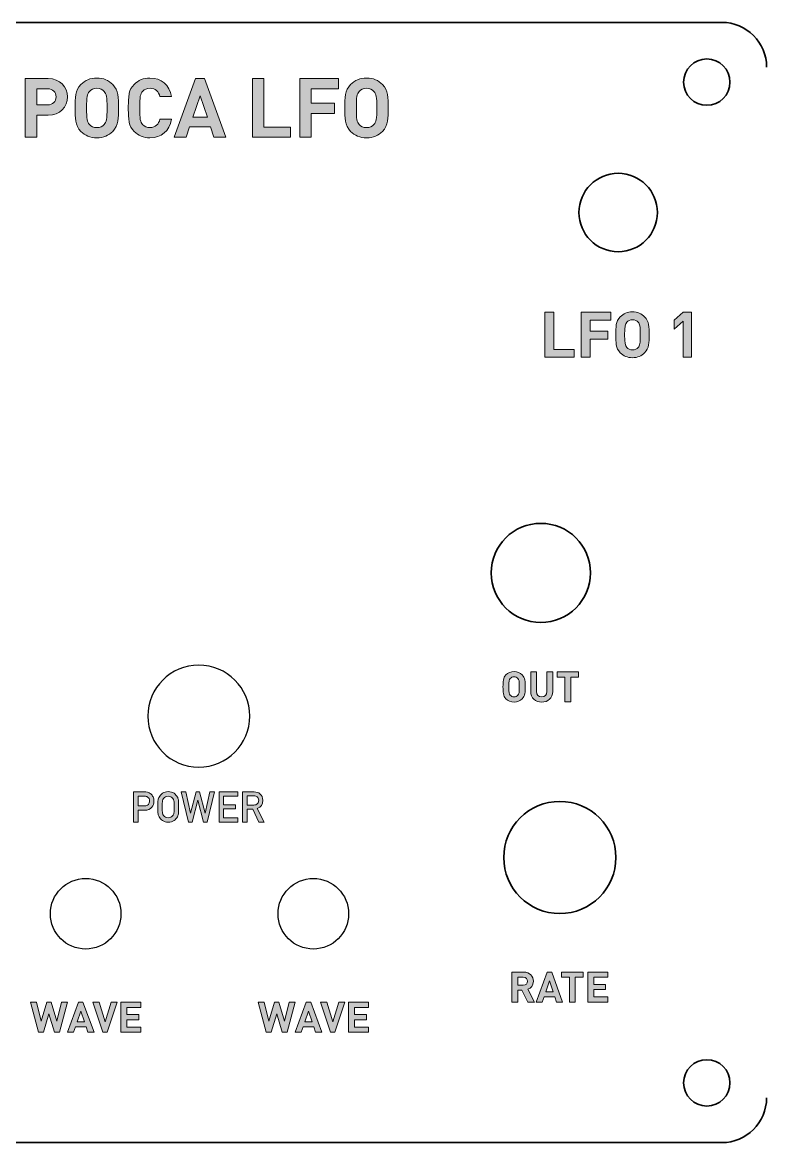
# Model space of a CAD drawing. Header units: millimetres. Extents: x 70 to 221, y 108 to 183.
# Drawn here: x 95.7 to 145.5, y 108 to 183 of the extents above; entities that cross this region are included whole.
import ezdxf

# ---------------------------------------------------------------- set-up
doc = ezdxf.new("R2010")
doc.units = ezdxf.units.MM
doc.header["$MEASUREMENT"] = 0
doc.layers.add('Borders', color=7, linetype='Continuous', lineweight=0)

# ---------------------------------------------------------------- blocks, each defined once
blk = doc.blocks.new('Block_1')
at = {"layer": 'Borders', "true_color": 0xed2024, "transparency": 33554687}
h = blk.add_hatch(color=240, dxfattribs=at)
h.dxf.hatch_style = 2
edge = h.paths.add_edge_path()
edge.add_spline(control_points=[(101.135, 178.379), (101.024, 178.506), (100.852, 178.589), (100.642, 178.589), (100.432, 178.589), (100.255, 178.506), (100.144, 178.379), (99.996, 178.213), (99.957, 178.031), (99.957, 177.274), (99.957, 176.518), (99.996, 176.335), (100.144, 176.17), (100.255, 176.043), (100.432, 175.959), (100.642, 175.959), (100.852, 175.959), (101.024, 176.043), (101.135, 176.17), (101.283, 176.335), (101.328, 176.518), (101.328, 177.274), (101.328, 178.031), (101.283, 178.213), (101.135, 178.379)], knot_values=[0, 0, 0, 0, 1, 1, 1, 2, 2, 2, 3, 3, 3, 4, 4, 4, 5, 5, 5, 6, 6, 6, 7, 7, 7, 8, 8, 8, 8], degree=3, periodic=0)
edge.add_line((101.135, 178.379), (101.135, 178.379))
edge = h.paths.add_edge_path()
edge.add_spline(control_points=[(101.702, 175.706), (101.427, 175.429), (101.09, 175.274), (100.642, 175.274), (100.195, 175.274), (99.852, 175.429), (99.576, 175.706), (99.179, 176.104), (99.19, 176.595), (99.19, 177.274), (99.19, 177.954), (99.179, 178.445), (99.576, 178.843), (99.852, 179.119), (100.195, 179.274), (100.642, 179.274), (101.09, 179.274), (101.427, 179.119), (101.702, 178.843), (102.1, 178.445), (102.095, 177.954), (102.095, 177.274), (102.095, 176.595), (102.1, 176.104), (101.702, 175.706)], knot_values=[0, 0, 0, 0, 1, 1, 1, 2, 2, 2, 3, 3, 3, 4, 4, 4, 5, 5, 5, 6, 6, 6, 7, 7, 7, 8, 8, 8, 8], degree=3, periodic=0)
edge.add_line((101.702, 175.706), (101.702, 175.706))
h = blk.add_hatch(color=240, dxfattribs=at)
h.dxf.hatch_style = 2
edge = h.paths.add_edge_path()
edge.add_spline(control_points=[(104.195, 175.274), (103.774, 175.274), (103.42, 175.418), (103.133, 175.706), (102.962, 175.877), (102.857, 176.076), (102.813, 176.297), (102.769, 176.518), (102.746, 176.844), (102.746, 177.274), (102.746, 177.706), (102.769, 178.031), (102.813, 178.252), (102.857, 178.479), (102.962, 178.672), (103.133, 178.843), (103.42, 179.13), (103.774, 179.274), (104.195, 179.274), (104.951, 179.274), (105.508, 178.832), (105.641, 178.031), (105.641, 178.031), (104.862, 178.031), (104.862, 178.031), (104.78, 178.368), (104.569, 178.589), (104.2, 178.589), (103.99, 178.589), (103.824, 178.523), (103.708, 178.384), (103.547, 178.213), (103.515, 178.036), (103.515, 177.274), (103.515, 176.512), (103.547, 176.336), (103.708, 176.165), (103.824, 176.025), (103.99, 175.959), (104.2, 175.959), (104.569, 175.959), (104.78, 176.18), (104.862, 176.518), (104.862, 176.518), (105.641, 176.518), (105.641, 176.518), (105.508, 175.717), (104.946, 175.274), (104.195, 175.274)], knot_values=[0, 0, 0, 0, 1, 1, 1, 2, 2, 2, 3, 3, 3, 4, 4, 4, 5, 5, 5, 6, 6, 6, 7, 7, 7, 8, 8, 8, 9, 9, 9, 10, 10, 10, 11, 11, 11, 12, 12, 12, 13, 13, 13, 14, 14, 14, 15, 15, 15, 16, 16, 16, 16], degree=3, periodic=0)
edge.add_line((104.195, 175.274), (104.195, 175.274))
h = blk.add_hatch(color=240, dxfattribs=at)
h.dxf.hatch_style = 2
edge = h.paths.add_edge_path()
edge.add_spline(control_points=[(119.186, 178.379), (119.075, 178.506), (118.904, 178.589), (118.695, 178.589), (118.484, 178.589), (118.308, 178.506), (118.197, 178.379), (118.048, 178.213), (118.01, 178.031), (118.01, 177.274), (118.01, 176.518), (118.048, 176.335), (118.197, 176.17), (118.308, 176.043), (118.484, 175.959), (118.695, 175.959), (118.904, 175.959), (119.075, 176.043), (119.186, 176.17), (119.335, 176.335), (119.38, 176.518), (119.38, 177.274), (119.38, 178.031), (119.335, 178.213), (119.186, 178.379)], knot_values=[0, 0, 0, 0, 1, 1, 1, 2, 2, 2, 3, 3, 3, 4, 4, 4, 5, 5, 5, 6, 6, 6, 7, 7, 7, 8, 8, 8, 8], degree=3, periodic=0)
edge.add_line((119.186, 178.379), (119.186, 178.379))
edge = h.paths.add_edge_path()
edge.add_spline(control_points=[(119.755, 175.706), (119.478, 175.429), (119.141, 175.274), (118.695, 175.274), (118.247, 175.274), (117.904, 175.429), (117.628, 175.706), (117.23, 176.104), (117.241, 176.595), (117.241, 177.274), (117.241, 177.954), (117.23, 178.445), (117.628, 178.843), (117.904, 179.119), (118.247, 179.274), (118.695, 179.274), (119.141, 179.274), (119.478, 179.119), (119.755, 178.843), (120.153, 178.445), (120.147, 177.954), (120.147, 177.274), (120.147, 176.595), (120.153, 176.104), (119.755, 175.706)], knot_values=[0, 0, 0, 0, 1, 1, 1, 2, 2, 2, 3, 3, 3, 4, 4, 4, 5, 5, 5, 6, 6, 6, 7, 7, 7, 8, 8, 8, 8], degree=3, periodic=0)
edge.add_line((119.755, 175.706), (119.755, 175.706))
h = blk.add_hatch(color=240, dxfattribs=at)
h.dxf.hatch_style = 2
edge = h.paths.add_edge_path()
edge.add_spline(control_points=[(97.339, 178.555), (97.339, 178.555), (96.621, 178.555), (96.621, 178.555), (96.621, 178.555), (96.621, 177.479), (96.621, 177.479), (96.621, 177.479), (97.339, 177.479), (97.339, 177.479), (97.687, 177.479), (97.909, 177.693), (97.909, 178.015), (97.909, 178.334), (97.687, 178.555), (97.339, 178.555)], knot_values=[0, 0, 0, 0, 1, 1, 1, 2, 2, 2, 3, 3, 3, 4, 4, 4, 5, 5, 5, 5], degree=3, periodic=0)
edge.add_line((97.339, 178.555), (97.339, 178.555))
edge = h.paths.add_edge_path()
edge.add_spline(control_points=[(97.377, 176.789), (97.377, 176.789), (96.621, 176.789), (96.621, 176.789), (96.621, 176.789), (96.621, 175.308), (96.621, 175.308), (96.621, 175.308), (95.853, 175.308), (95.853, 175.308), (95.853, 175.308), (95.853, 179.24), (95.853, 179.24), (95.853, 179.24), (97.377, 179.24), (97.377, 179.24), (98.189, 179.24), (98.676, 178.682), (98.676, 178.015), (98.676, 177.346), (98.189, 176.789), (97.377, 176.789)], knot_values=[0, 0, 0, 0, 1, 1, 1, 2, 2, 2, 3, 3, 3, 4, 4, 4, 5, 5, 5, 6, 6, 6, 7, 7, 7, 7], degree=3, periodic=0)
edge.add_line((97.377, 176.789), (97.377, 176.789))
h = blk.add_hatch(color=240, dxfattribs=at)
h.dxf.hatch_style = 2
edge = h.paths.add_edge_path()
edge.add_spline(control_points=[(107.564, 178.081), (107.564, 178.081), (107.067, 176.65), (107.067, 176.65), (107.067, 176.65), (108.043, 176.65), (108.043, 176.65), (108.043, 176.65), (107.564, 178.081), (107.564, 178.081)], knot_values=[0, 0, 0, 0, 1, 1, 1, 2, 2, 2, 3, 3, 3, 3], degree=3, periodic=0)
edge = h.paths.add_edge_path()
edge.add_spline(control_points=[(108.48, 175.308), (108.48, 175.308), (108.248, 176.004), (108.248, 176.004), (108.248, 176.004), (106.851, 176.004), (106.851, 176.004), (106.851, 176.004), (106.614, 175.308), (106.614, 175.308), (106.614, 175.308), (105.813, 175.308), (105.813, 175.308), (105.813, 175.308), (107.244, 179.241), (107.244, 179.241), (107.244, 179.241), (107.845, 179.241), (107.845, 179.241), (107.845, 179.241), (109.281, 175.308), (109.281, 175.308), (109.281, 175.308), (108.48, 175.308), (108.48, 175.308)], knot_values=[0, 0, 0, 0, 1, 1, 1, 2, 2, 2, 3, 3, 3, 4, 4, 4, 5, 5, 5, 6, 6, 6, 7, 7, 7, 8, 8, 8, 8], degree=3, periodic=0)
h = blk.add_hatch(color=240, dxfattribs=at)
h.dxf.hatch_style = 2
h.paths.add_polyline_path([(111.05, 175.308), (111.05, 179.241), (111.817, 179.241), (111.817, 175.993), (113.601, 175.993), (113.601, 175.308)])
h = blk.add_hatch(color=240, dxfattribs=at)
h.dxf.hatch_style = 2
h.paths.add_polyline_path([(114.993, 178.555), (114.993, 177.59), (116.545, 177.59), (116.545, 176.905), (114.993, 176.905), (114.993, 175.308), (114.226, 175.308), (114.226, 179.24), (116.816, 179.24), (116.816, 178.555)])
h = blk.add_hatch(color=240, dxfattribs=at)
h.dxf.hatch_style = 2
h.paths.add_polyline_path([(130.631, 160.577), (130.631, 163.591), (131.22, 163.591), (131.22, 161.102), (132.587, 161.102), (132.587, 160.577)])
h = blk.add_hatch(color=240, dxfattribs=at)
h.dxf.hatch_style = 2
h.paths.add_polyline_path([(133.654, 163.066), (133.654, 162.326), (134.843, 162.326), (134.843, 161.801), (133.654, 161.801), (133.654, 160.577), (133.065, 160.577), (133.065, 163.591), (135.051, 163.591), (135.051, 163.066)])
h = blk.add_hatch(color=240, dxfattribs=at)
h.dxf.hatch_style = 2
edge = h.paths.add_edge_path()
edge.add_spline(control_points=[(136.867, 162.931), (136.782, 163.028), (136.651, 163.092), (136.49, 163.092), (136.329, 163.092), (136.194, 163.028), (136.109, 162.931), (135.994, 162.804), (135.965, 162.664), (135.965, 162.085), (135.965, 161.504), (135.994, 161.365), (136.109, 161.238), (136.194, 161.14), (136.329, 161.076), (136.49, 161.076), (136.651, 161.076), (136.782, 161.14), (136.867, 161.238), (136.981, 161.365), (137.015, 161.504), (137.015, 162.085), (137.015, 162.664), (136.981, 162.804), (136.867, 162.931)], knot_values=[0, 0, 0, 0, 1, 1, 1, 2, 2, 2, 3, 3, 3, 4, 4, 4, 5, 5, 5, 6, 6, 6, 7, 7, 7, 8, 8, 8, 8], degree=3, periodic=0)
edge.add_line((136.867, 162.931), (136.867, 162.931))
edge = h.paths.add_edge_path()
edge.add_spline(control_points=[(137.303, 160.882), (137.091, 160.671), (136.833, 160.552), (136.49, 160.552), (136.147, 160.552), (135.885, 160.671), (135.673, 160.882), (135.368, 161.187), (135.376, 161.564), (135.376, 162.085), (135.376, 162.605), (135.368, 162.982), (135.673, 163.287), (135.885, 163.498), (136.147, 163.617), (136.49, 163.617), (136.833, 163.617), (137.091, 163.498), (137.303, 163.287), (137.608, 162.982), (137.603, 162.605), (137.603, 162.085), (137.603, 161.564), (137.608, 161.187), (137.303, 160.882)], knot_values=[0, 0, 0, 0, 1, 1, 1, 2, 2, 2, 3, 3, 3, 4, 4, 4, 5, 5, 5, 6, 6, 6, 7, 7, 7, 8, 8, 8, 8], degree=3, periodic=0)
edge.add_line((137.303, 160.882), (137.303, 160.882))
h = blk.add_hatch(color=240, dxfattribs=at)
h.dxf.hatch_style = 2
h.paths.add_polyline_path([(139.885, 160.577), (139.885, 162.999), (139.271, 162.466), (139.271, 163.058), (139.885, 163.591), (140.435, 163.591), (140.435, 160.577)])
h = blk.add_hatch(color=240, dxfattribs=at)
h.dxf.hatch_style = 2
edge = h.paths.add_edge_path()
edge.add_spline(control_points=[(128.819, 139.078), (128.762, 139.144), (128.675, 139.186), (128.567, 139.186), (128.46, 139.186), (128.37, 139.144), (128.313, 139.078), (128.237, 138.994), (128.217, 138.9), (128.217, 138.514), (128.217, 138.127), (128.237, 138.034), (128.313, 137.95), (128.37, 137.885), (128.46, 137.842), (128.567, 137.842), (128.675, 137.842), (128.762, 137.885), (128.819, 137.95), (128.894, 138.034), (128.917, 138.127), (128.917, 138.514), (128.917, 138.9), (128.894, 138.994), (128.819, 139.078)], knot_values=[0, 0, 0, 0, 1, 1, 1, 2, 2, 2, 3, 3, 3, 4, 4, 4, 5, 5, 5, 6, 6, 6, 7, 7, 7, 8, 8, 8, 8], degree=3, periodic=0)
edge.add_line((128.819, 139.078), (128.819, 139.078))
edge = h.paths.add_edge_path()
edge.add_spline(control_points=[(129.109, 137.712), (128.968, 137.572), (128.796, 137.493), (128.567, 137.493), (128.338, 137.493), (128.164, 137.572), (128.023, 137.712), (127.82, 137.916), (127.825, 138.167), (127.825, 138.514), (127.825, 138.861), (127.82, 139.113), (128.023, 139.316), (128.164, 139.456), (128.338, 139.536), (128.567, 139.536), (128.796, 139.536), (128.968, 139.456), (129.109, 139.316), (129.312, 139.113), (129.31, 138.861), (129.31, 138.514), (129.31, 138.167), (129.312, 137.916), (129.109, 137.712)], knot_values=[0, 0, 0, 0, 1, 1, 1, 2, 2, 2, 3, 3, 3, 4, 4, 4, 5, 5, 5, 6, 6, 6, 7, 7, 7, 8, 8, 8, 8], degree=3, periodic=0)
edge.add_line((129.109, 137.712), (129.109, 137.712))
h = blk.add_hatch(color=240, dxfattribs=at)
h.dxf.hatch_style = 2
edge = h.paths.add_edge_path()
edge.add_spline(control_points=[(130.419, 137.493), (130.007, 137.493), (129.679, 137.772), (129.679, 138.198), (129.679, 138.198), (129.679, 139.518), (129.679, 139.518), (129.679, 139.518), (130.071, 139.518), (130.071, 139.518), (130.071, 139.518), (130.071, 138.212), (130.071, 138.212), (130.071, 137.98), (130.207, 137.842), (130.419, 137.842), (130.63, 137.842), (130.769, 137.98), (130.769, 138.212), (130.769, 138.212), (130.769, 139.518), (130.769, 139.518), (130.769, 139.518), (131.158, 139.518), (131.158, 139.518), (131.158, 139.518), (131.158, 138.198), (131.158, 138.198), (131.158, 137.772), (130.831, 137.493), (130.419, 137.493)], knot_values=[0, 0, 0, 0, 1, 1, 1, 2, 2, 2, 3, 3, 3, 4, 4, 4, 5, 5, 5, 6, 6, 6, 7, 7, 7, 8, 8, 8, 9, 9, 9, 10, 10, 10, 10], degree=3, periodic=0)
edge.add_line((130.419, 137.493), (130.419, 137.493))
h = blk.add_hatch(color=240, dxfattribs=at)
h.dxf.hatch_style = 2
h.paths.add_polyline_path([(132.363, 139.169), (132.363, 137.509), (131.971, 137.509), (131.971, 139.169), (131.446, 139.169), (131.446, 139.518), (132.888, 139.518), (132.888, 139.169)])
h = blk.add_hatch(color=240, dxfattribs=at)
h.dxf.hatch_style = 2
edge = h.paths.add_edge_path()
edge.add_spline(control_points=[(103.402, 130.538), (103.402, 130.538), (103.841, 130.538), (103.841, 130.538), (103.951, 130.54), (104.034, 130.575), (104.09, 130.644), (104.142, 130.711), (104.169, 130.785), (104.169, 130.866), (104.169, 130.934), (104.158, 130.991), (104.137, 131.037), (104.114, 131.079), (104.083, 131.112), (104.042, 131.136), (103.982, 131.176), (103.911, 131.195), (103.83, 131.193), (103.83, 131.193), (103.402, 131.193), (103.402, 131.193), (103.402, 131.193), (103.402, 130.538), (103.402, 130.538)], knot_values=[0, 0, 0, 0, 1, 1, 1, 2, 2, 2, 3, 3, 3, 4, 4, 4, 5, 5, 5, 6, 6, 6, 7, 7, 7, 8, 8, 8, 8], degree=3, periodic=0)
edge = h.paths.add_edge_path()
edge.add_spline(control_points=[(103.106, 131.481), (103.106, 131.481), (103.814, 131.481), (103.814, 131.481), (103.891, 131.481), (103.965, 131.473), (104.037, 131.459), (104.109, 131.44), (104.181, 131.4), (104.254, 131.34), (104.316, 131.294), (104.366, 131.23), (104.404, 131.146), (104.445, 131.065), (104.465, 130.969), (104.465, 130.858), (104.465, 130.709), (104.414, 130.573), (104.312, 130.45), (104.207, 130.321), (104.054, 130.254), (103.853, 130.25), (103.853, 130.25), (103.402, 130.25), (103.402, 130.25), (103.402, 130.25), (103.402, 129.463), (103.402, 129.463), (103.402, 129.463), (103.106, 129.463), (103.106, 129.463), (103.106, 129.463), (103.106, 131.481), (103.106, 131.481)], knot_values=[0, 0, 0, 0, 1, 1, 1, 2, 2, 2, 3, 3, 3, 4, 4, 4, 5, 5, 5, 6, 6, 6, 7, 7, 7, 8, 8, 8, 9, 9, 9, 10, 10, 10, 11, 11, 11, 11], degree=3, periodic=0)
h = blk.add_hatch(color=240, dxfattribs=at)
h.dxf.hatch_style = 2
edge = h.paths.add_edge_path()
edge.add_spline(control_points=[(105.016, 130.472), (105.016, 130.273), (105.023, 130.139), (105.037, 130.068), (105.05, 129.998), (105.075, 129.941), (105.113, 129.898), (105.145, 129.856), (105.186, 129.822), (105.237, 129.796), (105.287, 129.766), (105.347, 129.75), (105.417, 129.75), (105.488, 129.75), (105.549, 129.766), (105.601, 129.796), (105.65, 129.822), (105.69, 129.856), (105.719, 129.898), (105.758, 129.941), (105.784, 129.998), (105.798, 130.068), (105.812, 130.139), (105.818, 130.273), (105.818, 130.472), (105.818, 130.671), (105.812, 130.806), (105.798, 130.878), (105.784, 130.947), (105.758, 131.003), (105.719, 131.046), (105.69, 131.088), (105.65, 131.123), (105.601, 131.15), (105.549, 131.177), (105.488, 131.191), (105.417, 131.193), (105.347, 131.191), (105.287, 131.177), (105.237, 131.15), (105.186, 131.123), (105.145, 131.088), (105.113, 131.046), (105.075, 131.003), (105.05, 130.947), (105.037, 130.878), (105.023, 130.806), (105.016, 130.671), (105.016, 130.472)], knot_values=[0, 0, 0, 0, 1, 1, 1, 2, 2, 2, 3, 3, 3, 4, 4, 4, 5, 5, 5, 6, 6, 6, 7, 7, 7, 8, 8, 8, 9, 9, 9, 10, 10, 10, 11, 11, 11, 12, 12, 12, 13, 13, 13, 14, 14, 14, 15, 15, 15, 16, 16, 16, 16], degree=3, periodic=0)
edge.add_line((105.016, 130.472), (105.016, 130.472))
edge = h.paths.add_edge_path()
edge.add_spline(control_points=[(104.72, 130.472), (104.72, 130.707), (104.726, 130.864), (104.74, 130.944), (104.754, 131.023), (104.776, 131.087), (104.805, 131.136), (104.853, 131.229), (104.929, 131.312), (105.033, 131.385), (105.136, 131.458), (105.264, 131.495), (105.418, 131.498), (105.573, 131.495), (105.703, 131.458), (105.806, 131.384), (105.909, 131.311), (105.983, 131.228), (106.029, 131.135), (106.062, 131.086), (106.085, 131.022), (106.097, 130.943), (106.109, 130.863), (106.115, 130.706), (106.115, 130.472), (106.115, 130.241), (106.109, 130.085), (106.097, 130.004), (106.085, 129.923), (106.062, 129.858), (106.029, 129.809), (105.983, 129.716), (105.909, 129.633), (105.806, 129.563), (105.703, 129.489), (105.573, 129.45), (105.418, 129.446), (105.264, 129.45), (105.136, 129.489), (105.033, 129.563), (104.929, 129.633), (104.853, 129.716), (104.805, 129.809), (104.791, 129.839), (104.778, 129.868), (104.766, 129.896), (104.756, 129.924), (104.747, 129.961), (104.74, 130.004), (104.726, 130.085), (104.72, 130.241), (104.72, 130.472)], knot_values=[0, 0, 0, 0, 1, 1, 1, 2, 2, 2, 3, 3, 3, 4, 4, 4, 5, 5, 5, 6, 6, 6, 7, 7, 7, 8, 8, 8, 9, 9, 9, 10, 10, 10, 11, 11, 11, 12, 12, 12, 13, 13, 13, 14, 14, 14, 15, 15, 15, 16, 16, 16, 17, 17, 17, 17], degree=3, periodic=0)
edge.add_line((104.72, 130.472), (104.72, 130.472))
h = blk.add_hatch(color=240, dxfattribs=at)
h.dxf.hatch_style = 2
h.paths.add_polyline_path([(106.288, 131.481), (106.6, 131.481), (106.907, 130.046), (106.912, 130.046), (107.292, 131.481), (107.506, 131.481), (107.884, 130.046), (107.89, 130.046), (108.198, 131.481), (108.51, 131.481), (108.022, 129.463), (107.774, 129.463), (107.402, 130.918), (107.396, 130.918), (107.022, 129.463), (106.776, 129.463)])
h = blk.add_hatch(color=240, dxfattribs=at)
h.dxf.hatch_style = 2
h.paths.add_polyline_path([(108.822, 131.481), (110.071, 131.481), (110.071, 131.193), (109.118, 131.193), (109.118, 130.616), (109.931, 130.616), (109.931, 130.344), (109.118, 130.344), (109.118, 129.751), (110.071, 129.751), (110.071, 129.463), (108.822, 129.463)])
h = blk.add_hatch(color=240, dxfattribs=at)
h.dxf.hatch_style = 2
edge = h.paths.add_edge_path()
edge.add_spline(control_points=[(110.694, 130.596), (110.694, 130.596), (111.143, 130.596), (111.143, 130.596), (111.254, 130.598), (111.338, 130.631), (111.393, 130.696), (111.448, 130.756), (111.475, 130.83), (111.475, 130.918), (111.473, 131.024), (111.441, 131.1), (111.377, 131.147), (111.327, 131.189), (111.254, 131.21), (111.159, 131.21), (111.159, 131.21), (110.694, 131.21), (110.694, 131.21), (110.694, 131.21), (110.694, 130.596), (110.694, 130.596)], knot_values=[0, 0, 0, 0, 1, 1, 1, 2, 2, 2, 3, 3, 3, 4, 4, 4, 5, 5, 5, 6, 6, 6, 7, 7, 7, 7], degree=3, periodic=0)
edge = h.paths.add_edge_path()
edge.add_spline(control_points=[(110.398, 131.481), (110.398, 131.481), (111.162, 131.481), (111.162, 131.481), (111.325, 131.481), (111.458, 131.437), (111.561, 131.348), (111.685, 131.247), (111.749, 131.104), (111.754, 130.917), (111.751, 130.644), (111.625, 130.457), (111.377, 130.358), (111.377, 130.358), (111.83, 129.463), (111.83, 129.463), (111.83, 129.463), (111.478, 129.463), (111.478, 129.463), (111.478, 129.463), (111.073, 130.325), (111.073, 130.325), (111.073, 130.325), (110.694, 130.325), (110.694, 130.325), (110.694, 130.325), (110.694, 129.463), (110.694, 129.463), (110.694, 129.463), (110.398, 129.463), (110.398, 129.463), (110.398, 129.463), (110.398, 131.481), (110.398, 131.481)], knot_values=[0, 0, 0, 0, 1, 1, 1, 2, 2, 2, 3, 3, 3, 4, 4, 4, 5, 5, 5, 6, 6, 6, 7, 7, 7, 8, 8, 8, 9, 9, 9, 10, 10, 10, 11, 11, 11, 11], degree=3, periodic=0)
h = blk.add_hatch(color=240, dxfattribs=at)
h.dxf.hatch_style = 2
edge = h.paths.add_edge_path()
edge.add_spline(control_points=[(129.487, 117.407), (129.487, 117.407), (129.095, 118.208), (129.095, 118.208), (129.095, 118.208), (128.813, 118.208), (128.813, 118.208), (128.813, 118.208), (128.813, 117.407), (128.813, 117.407), (128.813, 117.407), (128.421, 117.407), (128.421, 117.407), (128.421, 117.407), (128.421, 119.416), (128.421, 119.416), (128.421, 119.416), (129.208, 119.416), (129.208, 119.416), (129.617, 119.416), (129.86, 119.137), (129.86, 118.801), (129.86, 118.519), (129.688, 118.344), (129.493, 118.273), (129.493, 118.273), (129.941, 117.407), (129.941, 117.407), (129.941, 117.407), (129.487, 117.407), (129.487, 117.407)], knot_values=[0, 0, 0, 0, 1, 1, 1, 2, 2, 2, 3, 3, 3, 4, 4, 4, 5, 5, 5, 6, 6, 6, 7, 7, 7, 8, 8, 8, 9, 9, 9, 10, 10, 10, 10], degree=3, periodic=0)
edge = h.paths.add_edge_path()
edge.add_spline(control_points=[(129.183, 119.066), (129.183, 119.066), (128.813, 119.066), (128.813, 119.066), (128.813, 119.066), (128.813, 118.536), (128.813, 118.536), (128.813, 118.536), (129.183, 118.536), (129.183, 118.536), (129.354, 118.536), (129.468, 118.646), (129.468, 118.801), (129.468, 118.956), (129.354, 119.066), (129.183, 119.066)], knot_values=[0, 0, 0, 0, 1, 1, 1, 2, 2, 2, 3, 3, 3, 4, 4, 4, 5, 5, 5, 5], degree=3, periodic=0)
edge.add_line((129.183, 119.066), (129.183, 119.066))
h = blk.add_hatch(color=240, dxfattribs=at)
h.dxf.hatch_style = 2
edge = h.paths.add_edge_path()
edge.add_spline(control_points=[(130.941, 118.824), (130.941, 118.824), (130.687, 118.093), (130.687, 118.093), (130.687, 118.093), (131.186, 118.093), (131.186, 118.093), (131.186, 118.093), (130.941, 118.824), (130.941, 118.824)], knot_values=[0, 0, 0, 0, 1, 1, 1, 2, 2, 2, 3, 3, 3, 3], degree=3, periodic=0)
edge = h.paths.add_edge_path()
edge.add_spline(control_points=[(131.409, 117.407), (131.409, 117.407), (131.291, 117.763), (131.291, 117.763), (131.291, 117.763), (130.576, 117.763), (130.576, 117.763), (130.576, 117.763), (130.455, 117.407), (130.455, 117.407), (130.455, 117.407), (130.046, 117.407), (130.046, 117.407), (130.046, 117.407), (130.777, 119.416), (130.777, 119.416), (130.777, 119.416), (131.085, 119.416), (131.085, 119.416), (131.085, 119.416), (131.818, 117.407), (131.818, 117.407), (131.818, 117.407), (131.409, 117.407), (131.409, 117.407)], knot_values=[0, 0, 0, 0, 1, 1, 1, 2, 2, 2, 3, 3, 3, 4, 4, 4, 5, 5, 5, 6, 6, 6, 7, 7, 7, 8, 8, 8, 8], degree=3, periodic=0)
h = blk.add_hatch(color=240, dxfattribs=at)
h.dxf.hatch_style = 2
h.paths.add_polyline_path([(132.664, 119.066), (132.664, 117.407), (132.273, 117.407), (132.273, 119.066), (131.748, 119.066), (131.748, 119.416), (133.189, 119.416), (133.189, 119.066)])
h = blk.add_hatch(color=240, dxfattribs=at)
h.dxf.hatch_style = 2
h.paths.add_polyline_path([(133.509, 117.407), (133.509, 119.416), (134.832, 119.416), (134.832, 119.066), (133.901, 119.066), (133.901, 118.595), (134.694, 118.595), (134.694, 118.245), (133.901, 118.245), (133.901, 117.757), (134.832, 117.757), (134.832, 117.407)])
h = blk.add_hatch(color=240, dxfattribs=at)
h.dxf.hatch_style = 2
h.paths.add_polyline_path([(98.14, 115.384), (97.811, 115.384), (97.439, 116.611), (97.067, 115.384), (96.737, 115.384), (96.197, 117.407), (96.609, 117.407), (96.922, 116.132), (97.291, 117.407), (97.586, 117.407), (97.956, 116.132), (98.271, 117.407), (98.683, 117.407)])
h = blk.add_hatch(color=240, dxfattribs=at)
h.dxf.hatch_style = 2
edge = h.paths.add_edge_path()
edge.add_spline(control_points=[(99.569, 116.81), (99.569, 116.81), (99.314, 116.075), (99.314, 116.075), (99.314, 116.075), (99.817, 116.075), (99.817, 116.075), (99.817, 116.075), (99.569, 116.81), (99.569, 116.81)], knot_values=[0, 0, 0, 0, 1, 1, 1, 2, 2, 2, 3, 3, 3, 3], degree=3, periodic=0)
edge = h.paths.add_edge_path()
edge.add_spline(control_points=[(100.041, 115.384), (100.041, 115.384), (99.922, 115.742), (99.922, 115.742), (99.922, 115.742), (99.203, 115.742), (99.203, 115.742), (99.203, 115.742), (99.081, 115.384), (99.081, 115.384), (99.081, 115.384), (98.669, 115.384), (98.669, 115.384), (98.669, 115.384), (99.405, 117.407), (99.405, 117.407), (99.405, 117.407), (99.714, 117.407), (99.714, 117.407), (99.714, 117.407), (100.453, 115.384), (100.453, 115.384), (100.453, 115.384), (100.041, 115.384), (100.041, 115.384)], knot_values=[0, 0, 0, 0, 1, 1, 1, 2, 2, 2, 3, 3, 3, 4, 4, 4, 5, 5, 5, 6, 6, 6, 7, 7, 7, 8, 8, 8, 8], degree=3, periodic=0)
h = blk.add_hatch(color=240, dxfattribs=at)
h.dxf.hatch_style = 2
h.paths.add_polyline_path([(101.34, 115.384), (101.044, 115.384), (100.376, 117.407), (100.786, 117.407), (101.192, 116.089), (101.598, 117.407), (102.01, 117.407)])
h = blk.add_hatch(color=240, dxfattribs=at)
h.dxf.hatch_style = 2
h.paths.add_polyline_path([(102.254, 115.384), (102.254, 117.407), (103.586, 117.407), (103.586, 117.055), (102.649, 117.055), (102.649, 116.581), (103.447, 116.581), (103.447, 116.228), (102.649, 116.228), (102.649, 115.736), (103.586, 115.736), (103.586, 115.384)])
h = blk.add_hatch(color=240, dxfattribs=at)
h.dxf.hatch_style = 2
h.paths.add_polyline_path([(113.381, 115.384), (113.051, 115.384), (112.679, 116.611), (112.307, 115.384), (111.977, 115.384), (111.438, 117.407), (111.85, 117.407), (112.162, 116.132), (112.531, 117.407), (112.827, 117.407), (113.196, 116.132), (113.511, 117.407), (113.923, 117.407)])
h = blk.add_hatch(color=240, dxfattribs=at)
h.dxf.hatch_style = 2
edge = h.paths.add_edge_path()
edge.add_spline(control_points=[(114.81, 116.81), (114.81, 116.81), (114.554, 116.075), (114.554, 116.075), (114.554, 116.075), (115.057, 116.075), (115.057, 116.075), (115.057, 116.075), (114.81, 116.81), (114.81, 116.81)], knot_values=[0, 0, 0, 0, 1, 1, 1, 2, 2, 2, 3, 3, 3, 3], degree=3, periodic=0)
edge = h.paths.add_edge_path()
edge.add_spline(control_points=[(115.281, 115.384), (115.281, 115.384), (115.162, 115.742), (115.162, 115.742), (115.162, 115.742), (114.443, 115.742), (114.443, 115.742), (114.443, 115.742), (114.321, 115.384), (114.321, 115.384), (114.321, 115.384), (113.909, 115.384), (113.909, 115.384), (113.909, 115.384), (114.645, 117.407), (114.645, 117.407), (114.645, 117.407), (114.955, 117.407), (114.955, 117.407), (114.955, 117.407), (115.693, 115.384), (115.693, 115.384), (115.693, 115.384), (115.281, 115.384), (115.281, 115.384)], knot_values=[0, 0, 0, 0, 1, 1, 1, 2, 2, 2, 3, 3, 3, 4, 4, 4, 5, 5, 5, 6, 6, 6, 7, 7, 7, 8, 8, 8, 8], degree=3, periodic=0)
h = blk.add_hatch(color=240, dxfattribs=at)
h.dxf.hatch_style = 2
h.paths.add_polyline_path([(116.579, 115.384), (116.284, 115.384), (115.616, 117.407), (116.025, 117.407), (116.432, 116.089), (116.838, 117.407), (117.249, 117.407)])
h = blk.add_hatch(color=240, dxfattribs=at)
h.dxf.hatch_style = 2
h.paths.add_polyline_path([(117.494, 115.384), (117.494, 117.407), (118.826, 117.407), (118.826, 117.055), (117.889, 117.055), (117.889, 116.581), (118.687, 116.581), (118.687, 116.228), (117.889, 116.228), (117.889, 115.736), (118.826, 115.736), (118.826, 115.384)])
at = {"layer": 'Borders'}
for points in [[(111.05, 175.308), (111.05, 179.241), (111.817, 179.241), (111.817, 175.993), (113.601, 175.993), (113.601, 175.308)], [(114.993, 178.555), (114.993, 177.59), (116.545, 177.59), (116.545, 176.905), (114.993, 176.905), (114.993, 175.308), (114.226, 175.308), (114.226, 179.24), (116.816, 179.24), (116.816, 178.555)], [(130.631, 160.577), (130.631, 163.591), (131.22, 163.591), (131.22, 161.102), (132.587, 161.102), (132.587, 160.577)], [(133.654, 163.066), (133.654, 162.326), (134.843, 162.326), (134.843, 161.801), (133.654, 161.801), (133.654, 160.577), (133.065, 160.577), (133.065, 163.591), (135.051, 163.591), (135.051, 163.066)], [(139.885, 160.577), (139.885, 162.999), (139.271, 162.466), (139.271, 163.058), (139.885, 163.591), (140.435, 163.591), (140.435, 160.577)], [(132.363, 139.169), (132.363, 137.509), (131.971, 137.509), (131.971, 139.169), (131.446, 139.169), (131.446, 139.518), (132.888, 139.518), (132.888, 139.169)], [(106.288, 131.481), (106.6, 131.481), (106.907, 130.046), (106.912, 130.046), (107.292, 131.481), (107.506, 131.481), (107.884, 130.046), (107.89, 130.046), (108.198, 131.481), (108.51, 131.481), (108.022, 129.463), (107.774, 129.463), (107.402, 130.918), (107.396, 130.918), (107.022, 129.463), (106.776, 129.463)], [(108.822, 131.481), (110.071, 131.481), (110.071, 131.193), (109.118, 131.193), (109.118, 130.616), (109.931, 130.616), (109.931, 130.344), (109.118, 130.344), (109.118, 129.751), (110.071, 129.751), (110.071, 129.463), (108.822, 129.463)], [(132.664, 119.066), (132.664, 117.407), (132.273, 117.407), (132.273, 119.066), (131.748, 119.066), (131.748, 119.416), (133.189, 119.416), (133.189, 119.066)], [(133.509, 117.407), (133.509, 119.416), (134.832, 119.416), (134.832, 119.066), (133.901, 119.066), (133.901, 118.595), (134.694, 118.595), (134.694, 118.245), (133.901, 118.245), (133.901, 117.757), (134.832, 117.757), (134.832, 117.407)], [(98.14, 115.384), (97.811, 115.384), (97.439, 116.611), (97.067, 115.384), (96.737, 115.384), (96.197, 117.407), (96.609, 117.407), (96.922, 116.132), (97.291, 117.407), (97.586, 117.407), (97.956, 116.132), (98.271, 117.407), (98.683, 117.407)], [(101.34, 115.384), (101.044, 115.384), (100.376, 117.407), (100.786, 117.407), (101.192, 116.089), (101.598, 117.407), (102.01, 117.407)], [(102.254, 115.384), (102.254, 117.407), (103.586, 117.407), (103.586, 117.055), (102.649, 117.055), (102.649, 116.581), (103.447, 116.581), (103.447, 116.228), (102.649, 116.228), (102.649, 115.736), (103.586, 115.736), (103.586, 115.384)], [(113.381, 115.384), (113.051, 115.384), (112.679, 116.611), (112.307, 115.384), (111.977, 115.384), (111.438, 117.407), (111.85, 117.407), (112.162, 116.132), (112.531, 117.407), (112.827, 117.407), (113.196, 116.132), (113.511, 117.407), (113.923, 117.407)], [(116.579, 115.384), (116.284, 115.384), (115.616, 117.407), (116.025, 117.407), (116.432, 116.089), (116.838, 117.407), (117.249, 117.407)], [(117.494, 115.384), (117.494, 117.407), (118.826, 117.407), (118.826, 117.055), (117.889, 117.055), (117.889, 116.581), (118.687, 116.581), (118.687, 116.228), (117.889, 116.228), (117.889, 115.736), (118.826, 115.736), (118.826, 115.384)]]:
    blk.add_lwpolyline(points, close=True, dxfattribs=at)
at = {"layer": 'Borders', "color": 250, "lineweight": 35, "true_color": 0x231f20}
for points, knots in [([(145.466, 111.005), (145.466, 111.005), (145.466, 110.992), (145.466, 110.992), (145.462, 109.339), (144.121, 108), (142.467, 108), (142.467, 108), (73.466, 108), (73.466, 108), (71.81, 108), (70.466, 109.343), (70.466, 111.001), (70.466, 111.001), (70.467, 180), (70.467, 180), (70.468, 181.656), (71.811, 183), (73.467, 183), (73.467, 183), (142.467, 183), (142.467, 183), (144.124, 183), (145.467, 181.656), (145.467, 180)], [0, 0, 0, 0, 1, 1, 1, 2, 2, 2, 3, 3, 3, 4, 4, 4, 5, 5, 5, 6, 6, 6, 7, 7, 7, 8, 8, 8, 8]), ([(143.016, 179), (143.016, 178.144), (142.322, 177.45), (141.466, 177.45), (140.61, 177.45), (139.916, 178.144), (139.916, 179), (139.916, 179.856), (140.61, 180.55), (141.466, 180.55), (142.322, 180.55), (143.016, 179.856), (143.016, 179)], [0, 0, 0, 0, 1, 1, 1, 2, 2, 2, 3, 3, 3, 4, 4, 4, 4]), ([(138.158, 170.27), (138.158, 168.82), (136.983, 167.645), (135.533, 167.645), (134.084, 167.645), (132.908, 168.82), (132.908, 170.27), (132.908, 171.72), (134.084, 172.895), (135.533, 172.895), (136.983, 172.895), (138.158, 171.72), (138.158, 170.27)], [0, 0, 0, 0, 1, 1, 1, 2, 2, 2, 3, 3, 3, 4, 4, 4, 4]), ([(133.677, 146.14), (133.677, 147.974), (132.19, 149.461), (130.356, 149.461), (128.523, 149.461), (127.036, 147.974), (127.036, 146.14), (127.036, 144.306), (128.523, 142.82), (130.356, 142.82), (132.19, 142.82), (133.677, 144.306), (133.677, 146.14)], [0, 0, 0, 0, 1, 1, 1, 2, 2, 2, 3, 3, 3, 4, 4, 4, 4]), ([(135.38, 127.09), (135.38, 129.163), (133.699, 130.844), (131.627, 130.844), (129.553, 130.844), (127.873, 129.163), (127.873, 127.09), (127.873, 125.017), (129.553, 123.336), (131.627, 123.336), (133.699, 123.336), (135.38, 125.017), (135.38, 127.09)], [0, 0, 0, 0, 1, 1, 1, 2, 2, 2, 3, 3, 3, 4, 4, 4, 4]), ([(143.016, 112.001), (143.016, 111.144), (142.322, 110.45), (141.466, 110.45), (140.61, 110.45), (139.916, 111.144), (139.916, 112.001), (139.916, 112.857), (140.61, 113.551), (141.466, 113.551), (142.322, 113.551), (143.016, 112.857), (143.016, 112.001)], [0, 0, 0, 0, 1, 1, 1, 2, 2, 2, 3, 3, 3, 4, 4, 4, 4])]:
    blk.add_open_spline(points, degree=3, knots=knots, dxfattribs=at)
at = {"layer": 'Borders'}
for points, knots in [([(101.702, 175.706), (101.427, 175.429), (101.09, 175.274), (100.642, 175.274), (100.195, 175.274), (99.852, 175.429), (99.576, 175.706), (99.179, 176.104), (99.19, 176.595), (99.19, 177.274), (99.19, 177.954), (99.179, 178.445), (99.576, 178.843), (99.852, 179.119), (100.195, 179.274), (100.642, 179.274), (101.09, 179.274), (101.427, 179.119), (101.702, 178.843), (102.1, 178.445), (102.095, 177.954), (102.095, 177.274), (102.095, 176.595), (102.1, 176.104), (101.702, 175.706)], [0, 0, 0, 0, 1, 1, 1, 2, 2, 2, 3, 3, 3, 4, 4, 4, 5, 5, 5, 6, 6, 6, 7, 7, 7, 8, 8, 8, 8]), ([(104.195, 175.274), (103.774, 175.274), (103.42, 175.418), (103.133, 175.706), (102.962, 175.877), (102.857, 176.076), (102.813, 176.297), (102.769, 176.518), (102.746, 176.844), (102.746, 177.274), (102.746, 177.706), (102.769, 178.031), (102.813, 178.252), (102.857, 178.479), (102.962, 178.672), (103.133, 178.843), (103.42, 179.13), (103.774, 179.274), (104.195, 179.274), (104.951, 179.274), (105.508, 178.832), (105.641, 178.031), (105.641, 178.031), (104.862, 178.031), (104.862, 178.031), (104.78, 178.368), (104.569, 178.589), (104.2, 178.589), (103.99, 178.589), (103.824, 178.523), (103.708, 178.384), (103.547, 178.213), (103.515, 178.036), (103.515, 177.274), (103.515, 176.512), (103.547, 176.336), (103.708, 176.165), (103.824, 176.025), (103.99, 175.959), (104.2, 175.959), (104.569, 175.959), (104.78, 176.18), (104.862, 176.518), (104.862, 176.518), (105.641, 176.518), (105.641, 176.518), (105.508, 175.717), (104.946, 175.274), (104.195, 175.274)], [0, 0, 0, 0, 1, 1, 1, 2, 2, 2, 3, 3, 3, 4, 4, 4, 5, 5, 5, 6, 6, 6, 7, 7, 7, 8, 8, 8, 9, 9, 9, 10, 10, 10, 11, 11, 11, 12, 12, 12, 13, 13, 13, 14, 14, 14, 15, 15, 15, 16, 16, 16, 16]), ([(119.755, 175.706), (119.478, 175.429), (119.141, 175.274), (118.695, 175.274), (118.247, 175.274), (117.904, 175.429), (117.628, 175.706), (117.23, 176.104), (117.241, 176.595), (117.241, 177.274), (117.241, 177.954), (117.23, 178.445), (117.628, 178.843), (117.904, 179.119), (118.247, 179.274), (118.695, 179.274), (119.141, 179.274), (119.478, 179.119), (119.755, 178.843), (120.153, 178.445), (120.147, 177.954), (120.147, 177.274), (120.147, 176.595), (120.153, 176.104), (119.755, 175.706)], [0, 0, 0, 0, 1, 1, 1, 2, 2, 2, 3, 3, 3, 4, 4, 4, 5, 5, 5, 6, 6, 6, 7, 7, 7, 8, 8, 8, 8]), ([(97.377, 176.789), (97.377, 176.789), (96.621, 176.789), (96.621, 176.789), (96.621, 176.789), (96.621, 175.308), (96.621, 175.308), (96.621, 175.308), (95.853, 175.308), (95.853, 175.308), (95.853, 175.308), (95.853, 179.24), (95.853, 179.24), (95.853, 179.24), (97.377, 179.24), (97.377, 179.24), (98.189, 179.24), (98.676, 178.682), (98.676, 178.015), (98.676, 177.346), (98.189, 176.789), (97.377, 176.789)], [0, 0, 0, 0, 1, 1, 1, 2, 2, 2, 3, 3, 3, 4, 4, 4, 5, 5, 5, 6, 6, 6, 7, 7, 7, 7]), ([(97.339, 178.555), (97.339, 178.555), (96.621, 178.555), (96.621, 178.555), (96.621, 178.555), (96.621, 177.479), (96.621, 177.479), (96.621, 177.479), (97.339, 177.479), (97.339, 177.479), (97.687, 177.479), (97.909, 177.693), (97.909, 178.015), (97.909, 178.334), (97.687, 178.555), (97.339, 178.555)], [0, 0, 0, 0, 1, 1, 1, 2, 2, 2, 3, 3, 3, 4, 4, 4, 5, 5, 5, 5]), ([(101.135, 178.379), (101.024, 178.506), (100.852, 178.589), (100.642, 178.589), (100.432, 178.589), (100.255, 178.506), (100.144, 178.379), (99.996, 178.213), (99.957, 178.031), (99.957, 177.274), (99.957, 176.518), (99.996, 176.335), (100.144, 176.17), (100.255, 176.043), (100.432, 175.959), (100.642, 175.959), (100.852, 175.959), (101.024, 176.043), (101.135, 176.17), (101.283, 176.335), (101.328, 176.518), (101.328, 177.274), (101.328, 178.031), (101.283, 178.213), (101.135, 178.379)], [0, 0, 0, 0, 1, 1, 1, 2, 2, 2, 3, 3, 3, 4, 4, 4, 5, 5, 5, 6, 6, 6, 7, 7, 7, 8, 8, 8, 8]), ([(108.48, 175.308), (108.48, 175.308), (108.248, 176.004), (108.248, 176.004), (108.248, 176.004), (106.851, 176.004), (106.851, 176.004), (106.851, 176.004), (106.614, 175.308), (106.614, 175.308), (106.614, 175.308), (105.813, 175.308), (105.813, 175.308), (105.813, 175.308), (107.244, 179.241), (107.244, 179.241), (107.244, 179.241), (107.845, 179.241), (107.845, 179.241), (107.845, 179.241), (109.281, 175.308), (109.281, 175.308), (109.281, 175.308), (108.48, 175.308), (108.48, 175.308)], [0, 0, 0, 0, 1, 1, 1, 2, 2, 2, 3, 3, 3, 4, 4, 4, 5, 5, 5, 6, 6, 6, 7, 7, 7, 8, 8, 8, 8]), ([(119.186, 178.379), (119.075, 178.506), (118.904, 178.589), (118.695, 178.589), (118.484, 178.589), (118.308, 178.506), (118.197, 178.379), (118.048, 178.213), (118.01, 178.031), (118.01, 177.274), (118.01, 176.518), (118.048, 176.335), (118.197, 176.17), (118.308, 176.043), (118.484, 175.959), (118.695, 175.959), (118.904, 175.959), (119.075, 176.043), (119.186, 176.17), (119.335, 176.335), (119.38, 176.518), (119.38, 177.274), (119.38, 178.031), (119.335, 178.213), (119.186, 178.379)], [0, 0, 0, 0, 1, 1, 1, 2, 2, 2, 3, 3, 3, 4, 4, 4, 5, 5, 5, 6, 6, 6, 7, 7, 7, 8, 8, 8, 8]), ([(107.564, 178.081), (107.564, 178.081), (107.067, 176.65), (107.067, 176.65), (107.067, 176.65), (108.043, 176.65), (108.043, 176.65), (108.043, 176.65), (107.564, 178.081), (107.564, 178.081)], [0, 0, 0, 0, 1, 1, 1, 2, 2, 2, 3, 3, 3, 3]), ([(137.303, 160.882), (137.091, 160.671), (136.833, 160.552), (136.49, 160.552), (136.147, 160.552), (135.885, 160.671), (135.673, 160.882), (135.368, 161.187), (135.376, 161.564), (135.376, 162.085), (135.376, 162.605), (135.368, 162.982), (135.673, 163.287), (135.885, 163.498), (136.147, 163.617), (136.49, 163.617), (136.833, 163.617), (137.091, 163.498), (137.303, 163.287), (137.608, 162.982), (137.603, 162.605), (137.603, 162.085), (137.603, 161.564), (137.608, 161.187), (137.303, 160.882)], [0, 0, 0, 0, 1, 1, 1, 2, 2, 2, 3, 3, 3, 4, 4, 4, 5, 5, 5, 6, 6, 6, 7, 7, 7, 8, 8, 8, 8]), ([(136.867, 162.931), (136.782, 163.028), (136.651, 163.092), (136.49, 163.092), (136.329, 163.092), (136.194, 163.028), (136.109, 162.931), (135.994, 162.804), (135.965, 162.664), (135.965, 162.085), (135.965, 161.504), (135.994, 161.365), (136.109, 161.238), (136.194, 161.14), (136.329, 161.076), (136.49, 161.076), (136.651, 161.076), (136.782, 161.14), (136.867, 161.238), (136.981, 161.365), (137.015, 161.504), (137.015, 162.085), (137.015, 162.664), (136.981, 162.804), (136.867, 162.931)], [0, 0, 0, 0, 1, 1, 1, 2, 2, 2, 3, 3, 3, 4, 4, 4, 5, 5, 5, 6, 6, 6, 7, 7, 7, 8, 8, 8, 8]), ([(129.109, 137.712), (128.968, 137.572), (128.796, 137.493), (128.567, 137.493), (128.338, 137.493), (128.164, 137.572), (128.023, 137.712), (127.82, 137.916), (127.825, 138.167), (127.825, 138.514), (127.825, 138.861), (127.82, 139.113), (128.023, 139.316), (128.164, 139.456), (128.338, 139.536), (128.567, 139.536), (128.796, 139.536), (128.968, 139.456), (129.109, 139.316), (129.312, 139.113), (129.31, 138.861), (129.31, 138.514), (129.31, 138.167), (129.312, 137.916), (129.109, 137.712)], [0, 0, 0, 0, 1, 1, 1, 2, 2, 2, 3, 3, 3, 4, 4, 4, 5, 5, 5, 6, 6, 6, 7, 7, 7, 8, 8, 8, 8]), ([(130.419, 137.493), (130.007, 137.493), (129.679, 137.772), (129.679, 138.198), (129.679, 138.198), (129.679, 139.518), (129.679, 139.518), (129.679, 139.518), (130.071, 139.518), (130.071, 139.518), (130.071, 139.518), (130.071, 138.212), (130.071, 138.212), (130.071, 137.98), (130.207, 137.842), (130.419, 137.842), (130.63, 137.842), (130.769, 137.98), (130.769, 138.212), (130.769, 138.212), (130.769, 139.518), (130.769, 139.518), (130.769, 139.518), (131.158, 139.518), (131.158, 139.518), (131.158, 139.518), (131.158, 138.198), (131.158, 138.198), (131.158, 137.772), (130.831, 137.493), (130.419, 137.493)], [0, 0, 0, 0, 1, 1, 1, 2, 2, 2, 3, 3, 3, 4, 4, 4, 5, 5, 5, 6, 6, 6, 7, 7, 7, 8, 8, 8, 9, 9, 9, 10, 10, 10, 10]), ([(128.819, 139.078), (128.762, 139.144), (128.675, 139.186), (128.567, 139.186), (128.46, 139.186), (128.37, 139.144), (128.313, 139.078), (128.237, 138.994), (128.217, 138.9), (128.217, 138.514), (128.217, 138.127), (128.237, 138.034), (128.313, 137.95), (128.37, 137.885), (128.46, 137.842), (128.567, 137.842), (128.675, 137.842), (128.762, 137.885), (128.819, 137.95), (128.894, 138.034), (128.917, 138.127), (128.917, 138.514), (128.917, 138.9), (128.894, 138.994), (128.819, 139.078)], [0, 0, 0, 0, 1, 1, 1, 2, 2, 2, 3, 3, 3, 4, 4, 4, 5, 5, 5, 6, 6, 6, 7, 7, 7, 8, 8, 8, 8]), ([(103.106, 131.481), (103.106, 131.481), (103.814, 131.481), (103.814, 131.481), (103.891, 131.481), (103.965, 131.473), (104.037, 131.459), (104.109, 131.44), (104.181, 131.4), (104.254, 131.34), (104.316, 131.294), (104.366, 131.23), (104.404, 131.146), (104.445, 131.065), (104.465, 130.969), (104.465, 130.858), (104.465, 130.709), (104.414, 130.573), (104.312, 130.45), (104.207, 130.321), (104.054, 130.254), (103.853, 130.25), (103.853, 130.25), (103.402, 130.25), (103.402, 130.25), (103.402, 130.25), (103.402, 129.463), (103.402, 129.463), (103.402, 129.463), (103.106, 129.463), (103.106, 129.463), (103.106, 129.463), (103.106, 131.481), (103.106, 131.481)], [0, 0, 0, 0, 1, 1, 1, 2, 2, 2, 3, 3, 3, 4, 4, 4, 5, 5, 5, 6, 6, 6, 7, 7, 7, 8, 8, 8, 9, 9, 9, 10, 10, 10, 11, 11, 11, 11]), ([(104.72, 130.472), (104.72, 130.707), (104.726, 130.864), (104.74, 130.944), (104.754, 131.023), (104.776, 131.087), (104.805, 131.136), (104.853, 131.229), (104.929, 131.312), (105.033, 131.385), (105.136, 131.458), (105.264, 131.495), (105.418, 131.498), (105.573, 131.495), (105.703, 131.458), (105.806, 131.384), (105.909, 131.311), (105.983, 131.228), (106.029, 131.135), (106.062, 131.086), (106.085, 131.022), (106.097, 130.943), (106.109, 130.863), (106.115, 130.706), (106.115, 130.472), (106.115, 130.241), (106.109, 130.085), (106.097, 130.004), (106.085, 129.923), (106.062, 129.858), (106.029, 129.809), (105.983, 129.716), (105.909, 129.633), (105.806, 129.563), (105.703, 129.489), (105.573, 129.45), (105.418, 129.446), (105.264, 129.45), (105.136, 129.489), (105.033, 129.563), (104.929, 129.633), (104.853, 129.716), (104.805, 129.809), (104.791, 129.839), (104.778, 129.868), (104.766, 129.896), (104.756, 129.924), (104.747, 129.961), (104.74, 130.004), (104.726, 130.085), (104.72, 130.241), (104.72, 130.472)], [0, 0, 0, 0, 1, 1, 1, 2, 2, 2, 3, 3, 3, 4, 4, 4, 5, 5, 5, 6, 6, 6, 7, 7, 7, 8, 8, 8, 9, 9, 9, 10, 10, 10, 11, 11, 11, 12, 12, 12, 13, 13, 13, 14, 14, 14, 15, 15, 15, 16, 16, 16, 17, 17, 17, 17]), ([(110.398, 131.481), (110.398, 131.481), (111.162, 131.481), (111.162, 131.481), (111.325, 131.481), (111.458, 131.437), (111.561, 131.348), (111.685, 131.247), (111.749, 131.104), (111.754, 130.917), (111.751, 130.644), (111.625, 130.457), (111.377, 130.358), (111.377, 130.358), (111.83, 129.463), (111.83, 129.463), (111.83, 129.463), (111.478, 129.463), (111.478, 129.463), (111.478, 129.463), (111.073, 130.325), (111.073, 130.325), (111.073, 130.325), (110.694, 130.325), (110.694, 130.325), (110.694, 130.325), (110.694, 129.463), (110.694, 129.463), (110.694, 129.463), (110.398, 129.463), (110.398, 129.463), (110.398, 129.463), (110.398, 131.481), (110.398, 131.481)], [0, 0, 0, 0, 1, 1, 1, 2, 2, 2, 3, 3, 3, 4, 4, 4, 5, 5, 5, 6, 6, 6, 7, 7, 7, 8, 8, 8, 9, 9, 9, 10, 10, 10, 11, 11, 11, 11]), ([(103.402, 130.538), (103.402, 130.538), (103.841, 130.538), (103.841, 130.538), (103.951, 130.54), (104.034, 130.575), (104.09, 130.644), (104.142, 130.711), (104.169, 130.785), (104.169, 130.866), (104.169, 130.934), (104.158, 130.991), (104.137, 131.037), (104.114, 131.079), (104.083, 131.112), (104.042, 131.136), (103.982, 131.176), (103.911, 131.195), (103.83, 131.193), (103.83, 131.193), (103.402, 131.193), (103.402, 131.193), (103.402, 131.193), (103.402, 130.538), (103.402, 130.538)], [0, 0, 0, 0, 1, 1, 1, 2, 2, 2, 3, 3, 3, 4, 4, 4, 5, 5, 5, 6, 6, 6, 7, 7, 7, 8, 8, 8, 8]), ([(105.016, 130.472), (105.016, 130.273), (105.023, 130.139), (105.037, 130.068), (105.05, 129.998), (105.075, 129.941), (105.113, 129.898), (105.145, 129.856), (105.186, 129.822), (105.237, 129.796), (105.287, 129.766), (105.347, 129.75), (105.417, 129.75), (105.488, 129.75), (105.549, 129.766), (105.601, 129.796), (105.65, 129.822), (105.69, 129.856), (105.719, 129.898), (105.758, 129.941), (105.784, 129.998), (105.798, 130.068), (105.812, 130.139), (105.818, 130.273), (105.818, 130.472), (105.818, 130.671), (105.812, 130.806), (105.798, 130.878), (105.784, 130.947), (105.758, 131.003), (105.719, 131.046), (105.69, 131.088), (105.65, 131.123), (105.601, 131.15), (105.549, 131.177), (105.488, 131.191), (105.417, 131.193), (105.347, 131.191), (105.287, 131.177), (105.237, 131.15), (105.186, 131.123), (105.145, 131.088), (105.113, 131.046), (105.075, 131.003), (105.05, 130.947), (105.037, 130.878), (105.023, 130.806), (105.016, 130.671), (105.016, 130.472)], [0, 0, 0, 0, 1, 1, 1, 2, 2, 2, 3, 3, 3, 4, 4, 4, 5, 5, 5, 6, 6, 6, 7, 7, 7, 8, 8, 8, 9, 9, 9, 10, 10, 10, 11, 11, 11, 12, 12, 12, 13, 13, 13, 14, 14, 14, 15, 15, 15, 16, 16, 16, 16]), ([(110.694, 130.596), (110.694, 130.596), (111.143, 130.596), (111.143, 130.596), (111.254, 130.598), (111.338, 130.631), (111.393, 130.696), (111.448, 130.756), (111.475, 130.83), (111.475, 130.918), (111.473, 131.024), (111.441, 131.1), (111.377, 131.147), (111.327, 131.189), (111.254, 131.21), (111.159, 131.21), (111.159, 131.21), (110.694, 131.21), (110.694, 131.21), (110.694, 131.21), (110.694, 130.596), (110.694, 130.596)], [0, 0, 0, 0, 1, 1, 1, 2, 2, 2, 3, 3, 3, 4, 4, 4, 5, 5, 5, 6, 6, 6, 7, 7, 7, 7]), ([(129.487, 117.407), (129.487, 117.407), (129.095, 118.208), (129.095, 118.208), (129.095, 118.208), (128.813, 118.208), (128.813, 118.208), (128.813, 118.208), (128.813, 117.407), (128.813, 117.407), (128.813, 117.407), (128.421, 117.407), (128.421, 117.407), (128.421, 117.407), (128.421, 119.416), (128.421, 119.416), (128.421, 119.416), (129.208, 119.416), (129.208, 119.416), (129.617, 119.416), (129.86, 119.137), (129.86, 118.801), (129.86, 118.519), (129.688, 118.344), (129.493, 118.273), (129.493, 118.273), (129.941, 117.407), (129.941, 117.407), (129.941, 117.407), (129.487, 117.407), (129.487, 117.407)], [0, 0, 0, 0, 1, 1, 1, 2, 2, 2, 3, 3, 3, 4, 4, 4, 5, 5, 5, 6, 6, 6, 7, 7, 7, 8, 8, 8, 9, 9, 9, 10, 10, 10, 10]), ([(131.409, 117.407), (131.409, 117.407), (131.291, 117.763), (131.291, 117.763), (131.291, 117.763), (130.576, 117.763), (130.576, 117.763), (130.576, 117.763), (130.455, 117.407), (130.455, 117.407), (130.455, 117.407), (130.046, 117.407), (130.046, 117.407), (130.046, 117.407), (130.777, 119.416), (130.777, 119.416), (130.777, 119.416), (131.085, 119.416), (131.085, 119.416), (131.085, 119.416), (131.818, 117.407), (131.818, 117.407), (131.818, 117.407), (131.409, 117.407), (131.409, 117.407)], [0, 0, 0, 0, 1, 1, 1, 2, 2, 2, 3, 3, 3, 4, 4, 4, 5, 5, 5, 6, 6, 6, 7, 7, 7, 8, 8, 8, 8]), ([(129.183, 119.066), (129.183, 119.066), (128.813, 119.066), (128.813, 119.066), (128.813, 119.066), (128.813, 118.536), (128.813, 118.536), (128.813, 118.536), (129.183, 118.536), (129.183, 118.536), (129.354, 118.536), (129.468, 118.646), (129.468, 118.801), (129.468, 118.956), (129.354, 119.066), (129.183, 119.066)], [0, 0, 0, 0, 1, 1, 1, 2, 2, 2, 3, 3, 3, 4, 4, 4, 5, 5, 5, 5]), ([(130.941, 118.824), (130.941, 118.824), (130.687, 118.093), (130.687, 118.093), (130.687, 118.093), (131.186, 118.093), (131.186, 118.093), (131.186, 118.093), (130.941, 118.824), (130.941, 118.824)], [0, 0, 0, 0, 1, 1, 1, 2, 2, 2, 3, 3, 3, 3]), ([(100.041, 115.384), (100.041, 115.384), (99.922, 115.742), (99.922, 115.742), (99.922, 115.742), (99.203, 115.742), (99.203, 115.742), (99.203, 115.742), (99.081, 115.384), (99.081, 115.384), (99.081, 115.384), (98.669, 115.384), (98.669, 115.384), (98.669, 115.384), (99.405, 117.407), (99.405, 117.407), (99.405, 117.407), (99.714, 117.407), (99.714, 117.407), (99.714, 117.407), (100.453, 115.384), (100.453, 115.384), (100.453, 115.384), (100.041, 115.384), (100.041, 115.384)], [0, 0, 0, 0, 1, 1, 1, 2, 2, 2, 3, 3, 3, 4, 4, 4, 5, 5, 5, 6, 6, 6, 7, 7, 7, 8, 8, 8, 8]), ([(115.281, 115.384), (115.281, 115.384), (115.162, 115.742), (115.162, 115.742), (115.162, 115.742), (114.443, 115.742), (114.443, 115.742), (114.443, 115.742), (114.321, 115.384), (114.321, 115.384), (114.321, 115.384), (113.909, 115.384), (113.909, 115.384), (113.909, 115.384), (114.645, 117.407), (114.645, 117.407), (114.645, 117.407), (114.955, 117.407), (114.955, 117.407), (114.955, 117.407), (115.693, 115.384), (115.693, 115.384), (115.693, 115.384), (115.281, 115.384), (115.281, 115.384)], [0, 0, 0, 0, 1, 1, 1, 2, 2, 2, 3, 3, 3, 4, 4, 4, 5, 5, 5, 6, 6, 6, 7, 7, 7, 8, 8, 8, 8]), ([(99.569, 116.81), (99.569, 116.81), (99.314, 116.075), (99.314, 116.075), (99.314, 116.075), (99.817, 116.075), (99.817, 116.075), (99.817, 116.075), (99.569, 116.81), (99.569, 116.81)], [0, 0, 0, 0, 1, 1, 1, 2, 2, 2, 3, 3, 3, 3]), ([(114.81, 116.81), (114.81, 116.81), (114.554, 116.075), (114.554, 116.075), (114.554, 116.075), (115.057, 116.075), (115.057, 116.075), (115.057, 116.075), (114.81, 116.81), (114.81, 116.81)], [0, 0, 0, 0, 1, 1, 1, 2, 2, 2, 3, 3, 3, 3])]:
    blk.add_open_spline(points, degree=3, knots=knots, dxfattribs=at)
at = {"layer": 'Borders', "color": 250, "lineweight": 25, "true_color": 0x231f20}
for points in [[(110.873, 136.555), (110.873, 134.67), (109.346, 133.143), (107.461, 133.143), (105.576, 133.143), (104.049, 134.67), (104.049, 136.555), (104.049, 138.439), (105.576, 139.968), (107.461, 139.968), (109.346, 139.968), (110.873, 138.439), (110.873, 136.555)], [(102.254, 123.322), (102.254, 124.627), (101.196, 125.684), (99.892, 125.684), (98.587, 125.684), (97.529, 124.627), (97.529, 123.322), (97.529, 122.017), (98.587, 120.959), (99.892, 120.959), (101.196, 120.959), (102.254, 122.017), (102.254, 123.322)], [(117.494, 123.322), (117.494, 124.627), (116.437, 125.684), (115.132, 125.684), (113.827, 125.684), (112.769, 124.627), (112.769, 123.322), (112.769, 122.017), (113.827, 120.959), (115.132, 120.959), (116.437, 120.959), (117.494, 122.017), (117.494, 123.322)]]:
    blk.add_open_spline(points, degree=3, knots=[0, 0, 0, 0, 1, 1, 1, 2, 2, 2, 3, 3, 3, 4, 4, 4, 4], dxfattribs=at)

msp = doc.modelspace()

# ---------------------------------------------------------------- block references
at = {"layer": 'Borders'}
msp.add_blockref('Block_1', (0, 0), dxfattribs=at)

doc.saveas('drawing.dxf')
